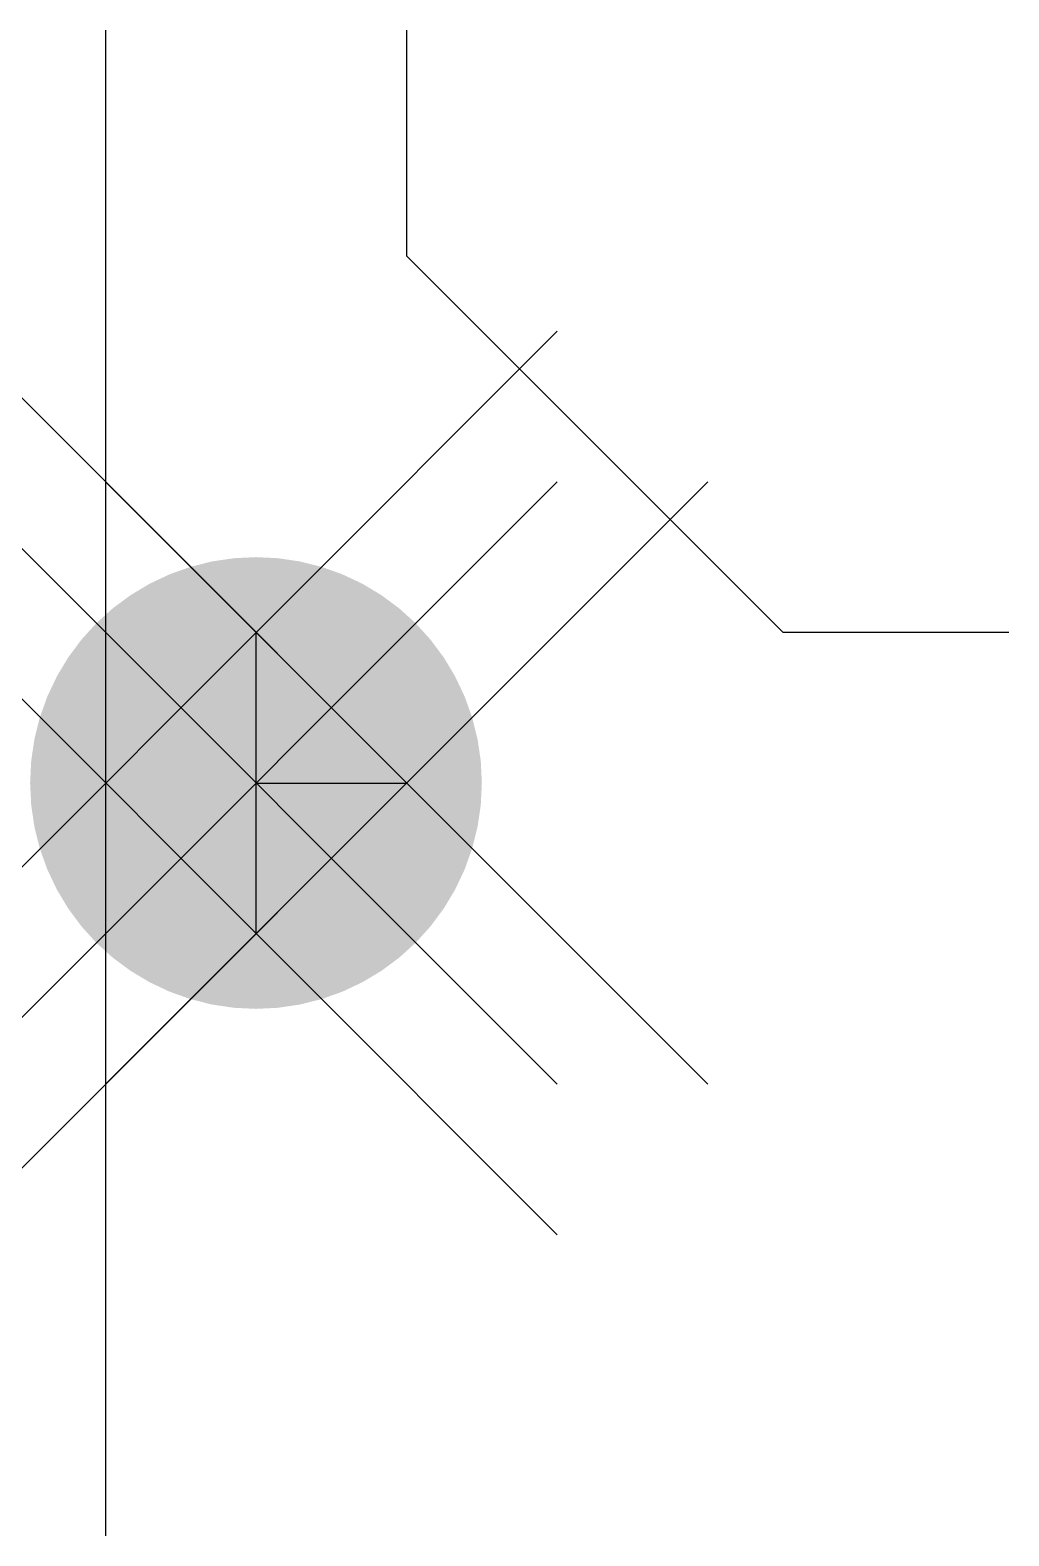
# Model space of a CAD drawing. Extents: x 103.75 to 107, y -66 to -61.
import ezdxf

# ---------------------------------------------------------------- set-up
doc = ezdxf.new("R2010")
doc.units = 0
doc.header["$LTSCALE"] = 0.2
doc.header["$PDMODE"] = 3
doc.header["$PDSIZE"] = -2
doc.layers.get('0').update_dxf_attribs({"linetype": 'CONTINUOUS'})
doc.layers.add('C', color=7, linetype='CONTINUOUS')
doc.layers.add('INFO', color=2, linetype='CONTINUOUS')

msp = doc.modelspace()

# ---------------------------------------------------------------- linework, layer by layer
at = {"color": 0, "linetype": 'CONTINUOUS'}
for p, q in [((104.5, -63), (104.5, -64)), ((104.5, -63.5), (105, -63.5))]:
    msp.add_line(p, q, dxfattribs=at)
at = {"color": 0, "linetype": 'CONTINUOUS', "const_width": 0.75}
msp.add_lwpolyline([(104.5, -63.875, 1), (104.5, -63.125, 1)], format="xyb", close=True, dxfattribs=at)
at = {"layer": 'C', "color": 0, "linetype": 'CONTINUOUS'}
for p in [(104.5, -63), (104.5, -63.5), (105, -63.5), (104.5, -64)]:
    msp.add_point(p, dxfattribs=at)
at = {"layer": 'INFO', "color": 0, "linetype": 'CONTINUOUS'}
for p, q in [((104, -61), (104, -66)), ((105, -61), (105, -61.75)), ((106.25, -63), (105, -61.75)), ((107, -63), (106.25, -63))]:
    msp.add_line(p, q, dxfattribs=at)

doc.saveas('drawing.dxf')
